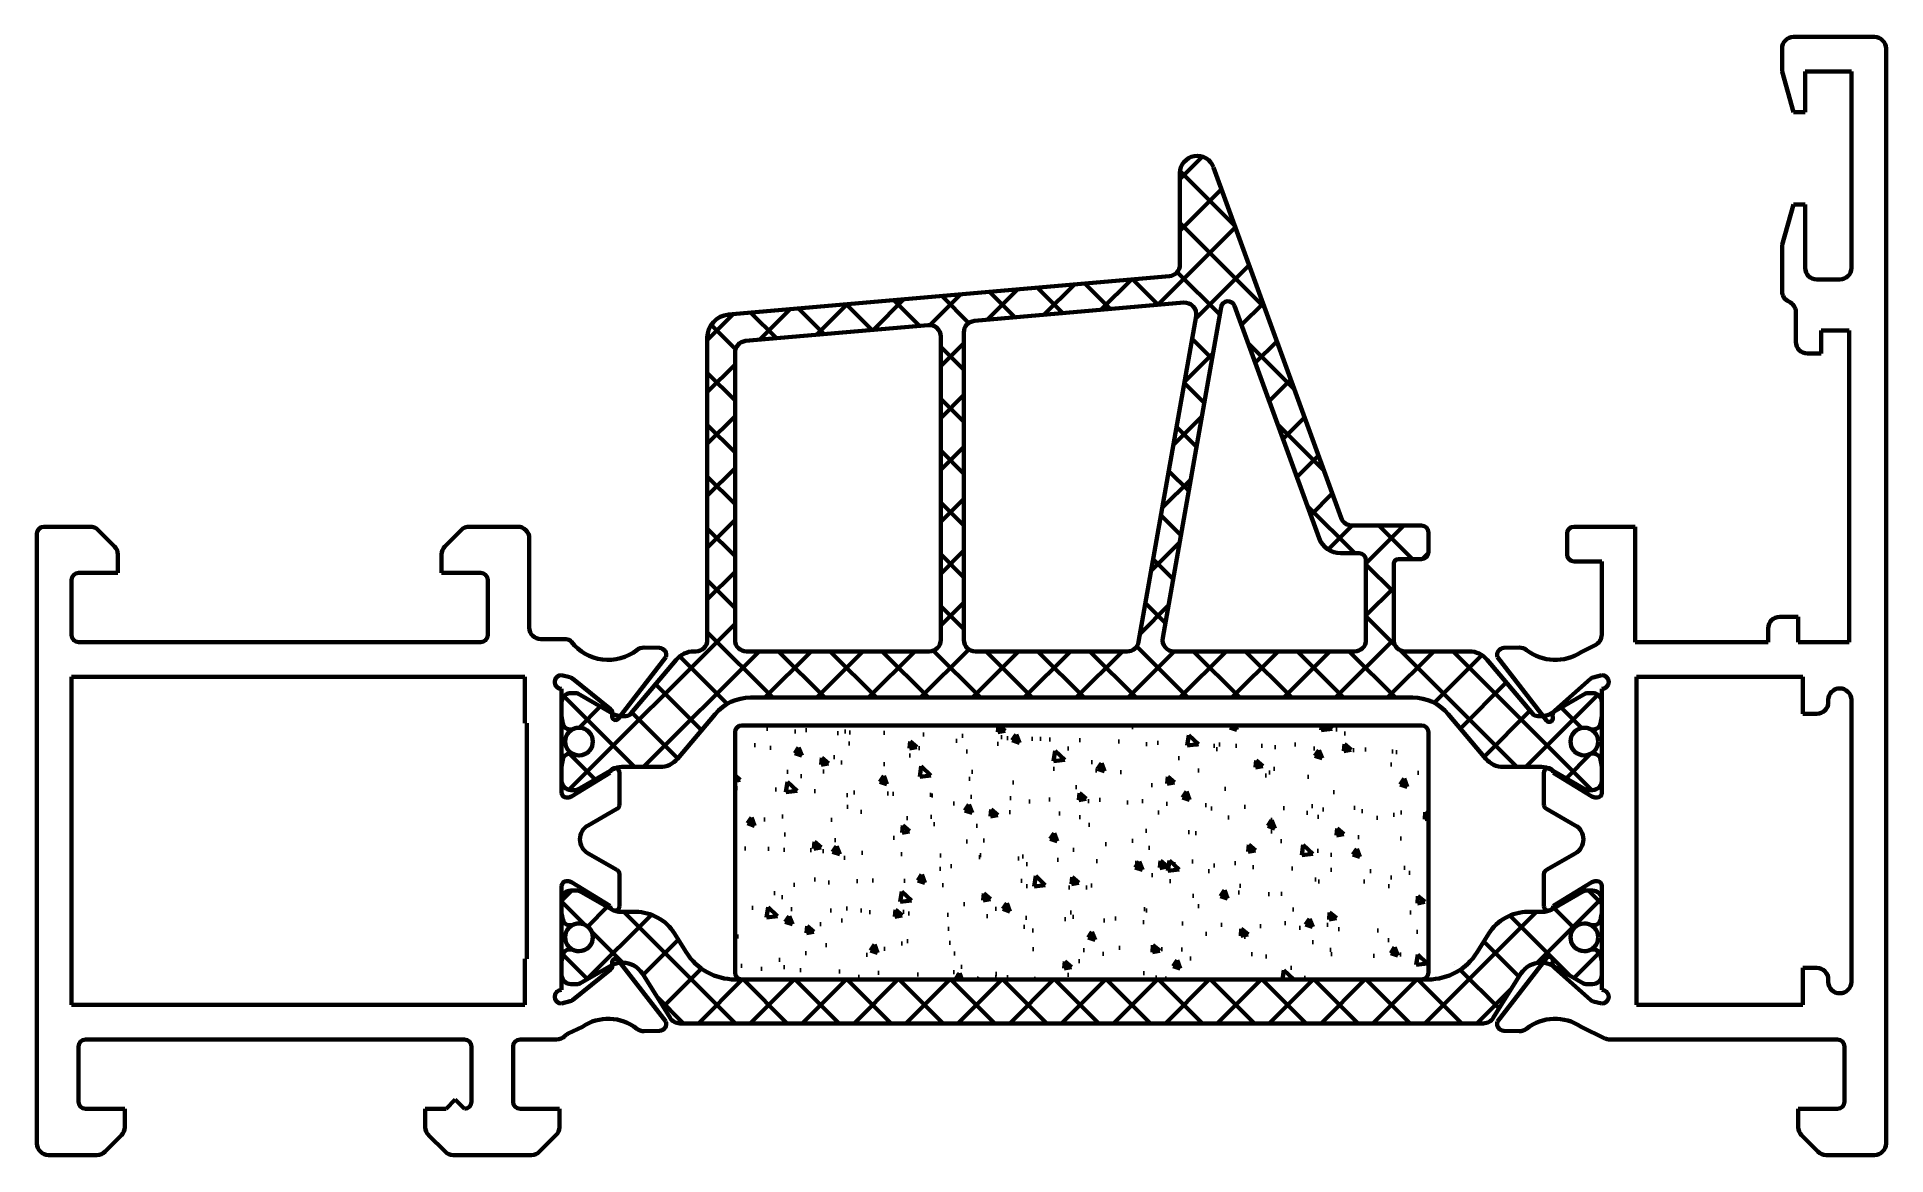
# Model space of a CAD drawing. Header units: millimetres. Extents: x 292.8 to 372.8, y 21.6 to 70.
import ezdxf

# ---------------------------------------------------------------- set-up
doc = ezdxf.new("R2010")
doc.units = ezdxf.units.MM

msp = doc.modelspace()

# ---------------------------------------------------------------- hatches: boundary and pattern name
at = {"lineweight": 100}
h = msp.add_hatch(dxfattribs=at)
h.set_pattern_fill('ANSI37', color=8, scale=0.5, angle=90, style=0)
edge = h.paths.add_edge_path()
edge.add_line((322.664, 57.942), (341.744, 59.611))
edge.add_arc((341.701, 60.109), 0.5, 275, 360)
edge.add_line((342.201, 60.109), (342.201, 64.062))
edge.add_arc((342.951, 64.062), 0.75, 20, 180, ccw=False)
edge.add_line((343.655, 64.318), (349.18, 49.141))
edge.add_arc((349.649, 49.312), 0.5, 200, 270)
edge.add_line((349.649, 48.812), (352.651, 48.812))
edge.add_arc((352.651, 48.512), 0.3, 0, 90, ccw=False)
edge.add_line((352.951, 48.512), (352.951, 47.662))
edge.add_arc((352.651, 47.662), 0.3, -90, 0, ccw=False)
edge.add_line((352.651, 47.362), (351.651, 47.362))
edge.add_arc((351.651, 47.162), 0.2, 90, 180)
edge.add_line((351.451, 47.162), (351.451, 43.862))
edge.add_arc((351.951, 43.862), 0.5, 180, 270)
edge.add_line((351.951, 43.362), (354.724, 43.362))
edge.add_arc((354.724, 42.362), 1, 40, 90, ccw=False)
edge.add_line((355.49, 43.005), (357.45, 40.669))
edge.add_arc((357.68, 40.862), 0.3, 220, 270)
edge.add_line((357.68, 40.562), (357.843, 40.562))
edge.add_arc((357.843, 41.362), 0.8, 270, 300)
edge.add_line((358.243, 40.669), (359.743, 41.535))
edge.add_arc((359.843, 41.362), 0.2, 90, 120, ccw=False)
edge.add_line((359.843, 41.562), (360.051, 41.562))
edge.add_arc((360.051, 41.162), 0.4, 0, 90, ccw=False)
edge.add_line((360.451, 41.162), (360.451, 40.562))
edge.add_arc((366.451, 39.462), 6.1, 169.61114, 172.59361)
edge.add_arc((360.104, 40.287), 0.3, 270, 352.59361, ccw=False)
edge.add_line((360.104, 39.987), (359.991, 39.987))
edge.add_arc((359.701, 39.462), 0.6, 61.04498, 298.95502)
edge.add_line((359.991, 38.937), (360.104, 38.937))
edge.add_arc((360.104, 38.637), 0.3, 7.40639, 90, ccw=False)
edge.add_arc((366.451, 39.462), 6.1, 187.40639, 190.38886)
edge.add_line((360.451, 38.362), (360.451, 37.762))
edge.add_arc((360.051, 37.762), 0.4, -90, 0, ccw=False)
edge.add_line((360.051, 37.362), (359.843, 37.362))
edge.add_arc((359.843, 37.562), 0.2, 240, 270, ccw=False)
edge.add_line((359.743, 37.389), (358.243, 38.255))
edge.add_arc((357.843, 37.562), 0.8, 60, 90)
edge.add_line((357.843, 38.362), (356.197, 38.362))
edge.add_arc((356.197, 39.362), 1, 220, 270, ccw=False)
edge.add_line((355.431, 38.719), (353.813, 40.648))
edge.add_arc((352.281, 39.362), 2, 40, 90)
edge.add_line((352.281, 41.362), (323.62, 41.362))
edge.add_arc((323.62, 39.362), 2, 90, 140)
edge.add_line((322.088, 40.648), (320.47, 38.719))
edge.add_arc((319.704, 39.362), 1, 270, 320, ccw=False)
edge.add_line((319.704, 38.362), (318.058, 38.362))
edge.add_arc((318.058, 37.562), 0.8, 90, 120)
edge.add_line((317.658, 38.255), (316.158, 37.389))
edge.add_arc((316.058, 37.562), 0.2, 270, 300, ccw=False)
edge.add_line((316.058, 37.362), (315.851, 37.362))
edge.add_arc((315.851, 37.762), 0.4, 180, 270, ccw=False)
edge.add_line((315.451, 37.762), (315.451, 38.362))
edge.add_arc((309.451, 39.462), 6.1, 349.61114, 352.59361)
edge.add_arc((315.797, 38.637), 0.3, 90, 172.59361, ccw=False)
edge.add_line((315.797, 38.937), (315.91, 38.937))
edge.add_arc((316.201, 39.462), 0.6, 241.04498, 478.95502)
edge.add_line((315.91, 39.987), (315.797, 39.987))
edge.add_arc((315.797, 40.287), 0.3, 187.40639, 270, ccw=False)
edge.add_arc((309.451, 39.462), 6.1, 7.40639, 10.38886)
edge.add_line((315.451, 40.562), (315.451, 41.162))
edge.add_arc((315.851, 41.162), 0.4, 90, 180, ccw=False)
edge.add_line((315.851, 41.562), (316.058, 41.562))
edge.add_arc((316.058, 41.362), 0.2, 60, 90, ccw=False)
edge.add_line((316.158, 41.535), (317.658, 40.669))
edge.add_arc((318.058, 41.362), 0.8, 240, 270)
edge.add_line((318.058, 40.562), (318.221, 40.562))
edge.add_arc((318.221, 40.862), 0.3, 270, 320)
edge.add_line((318.451, 40.669), (320.411, 43.005))
edge.add_arc((321.177, 42.362), 1, 90, 140, ccw=False)
edge.add_line((321.177, 43.362), (321.251, 43.362))
edge.add_arc((321.251, 43.862), 0.5, 270, 360)
edge.add_line((321.751, 43.862), (321.751, 56.946))
edge.add_arc((322.751, 56.946), 1, 95, 180, ccw=False)
edge = h.paths.add_edge_path(flags=16)
edge.add_arc((323.451, 56.304), 0.5, 95, 180, ccw=False)
edge.add_line((323.407, 56.802), (331.307, 57.493))
edge.add_arc((331.351, 56.995), 0.5, 0, 95, ccw=False)
edge.add_line((331.851, 56.995), (331.851, 43.862))
edge.add_arc((331.351, 43.862), 0.5, -90, 0, ccw=False)
edge.add_line((331.351, 43.362), (323.451, 43.362))
edge.add_arc((323.451, 43.862), 0.5, 180, 270, ccw=False)
edge.add_line((322.951, 43.862), (322.951, 56.304))
edge = h.paths.add_edge_path(flags=16)
edge.add_arc((344.279, 58.219), 0.3, 20, 170, ccw=False)
edge.add_line((344.561, 58.322), (348.22, 48.27))
edge.add_arc((349.159, 48.612), 1, 200, 270)
edge.add_line((349.159, 47.612), (349.951, 47.612))
edge.add_arc((349.951, 47.312), 0.3, 0, 90, ccw=False)
edge.add_line((350.251, 47.312), (350.251, 43.862))
edge.add_arc((349.751, 43.862), 0.5, -90, 0, ccw=False)
edge.add_line((349.751, 43.362), (341.951, 43.362))
edge.add_arc((341.951, 43.862), 0.5, 170, 270, ccw=False)
edge.add_line((341.458, 43.949), (343.984, 58.271))
edge = h.paths.add_edge_path(flags=16)
edge.add_line((339.92, 43.362), (333.351, 43.362))
edge.add_arc((333.351, 43.862), 0.5, 180, 270, ccw=False)
edge.add_line((332.851, 43.862), (332.851, 57.17))
edge.add_arc((333.351, 57.17), 0.5, 95, 180, ccw=False)
edge.add_line((333.307, 57.668), (342.363, 58.461))
edge.add_arc((342.406, 57.963), 0.5, -10, 95, ccw=False)
edge.add_line((342.899, 57.876), (340.412, 43.775))
edge.add_arc((339.92, 43.862), 0.5, 270, 350, ccw=False)
h = msp.add_hatch(dxfattribs=at)
h.set_pattern_fill('AR-CONC', color=8, scale=0.02, angle=-90, style=0)
h.paths.add_polyline_path([(352.951, 39.862, 0.414214), (352.651, 40.162), (323.251, 40.162, 0.414214), (322.951, 39.862), (322.951, 29.462, 0.414214), (323.251, 29.162), (352.651, 29.162, 0.414214), (352.951, 29.462)])
h = msp.add_hatch(dxfattribs=at)
h.set_pattern_fill('ANSI37', color=8, scale=0.5, angle=90, style=0)
edge = h.paths.add_edge_path()
edge.add_line((357.887, 32.087), (357.258, 32.087))
edge.add_arc((357.258, 30.087), 2, 90, 148)
edge.add_line((355.562, 31.147), (355.056, 30.337))
edge.add_arc((352.936, 31.662), 2.5, -90, -32, ccw=False)
edge.add_line((352.936, 29.162), (322.965, 29.162))
edge.add_arc((322.965, 31.662), 2.5, 212, 270, ccw=False)
edge.add_line((320.845, 30.337), (320.339, 31.147))
edge.add_arc((318.643, 30.087), 2, 32, 90)
edge.add_line((318.643, 32.087), (318.015, 32.087))
edge.add_arc((318.015, 32.887), 0.8, -120, -90, ccw=False)
edge.add_line((317.615, 32.194), (316.244, 32.985))
edge.add_arc((316.144, 32.812), 0.2, 60, 90)
edge.add_line((316.144, 33.012), (315.851, 33.012))
edge.add_arc((315.851, 32.612), 0.4, 90, 180)
edge.add_line((315.451, 32.612), (315.451, 32.037))
edge.add_arc((309.988, 30.987), 5.562, 8.0898, 10.88066, ccw=False)
edge.add_arc((315.792, 31.812), 0.3, 188.0898, 270)
edge.add_line((315.792, 31.512), (315.91, 31.512))
edge.add_arc((316.201, 30.987), 0.6, -118.95502, 118.95502, ccw=False)
edge.add_line((315.91, 30.462), (315.792, 30.462))
edge.add_arc((315.792, 30.162), 0.3, 90, 171.9102)
edge.add_arc((309.988, 30.987), 5.563, -10.88066, -8.0898, ccw=False)
edge.add_line((315.451, 29.937), (315.451, 29.362))
edge.add_arc((315.851, 29.362), 0.4, 180, 270)
edge.add_line((315.851, 28.962), (316.144, 28.962))
edge.add_arc((316.144, 29.162), 0.2, -90, -60)
edge.add_line((316.244, 28.989), (317.615, 29.78))
edge.add_arc((318.015, 29.087), 0.8, 90, 120, ccw=False)
edge.add_line((318.015, 29.887), (318.096, 29.887))
edge.add_arc((318.096, 28.887), 1, 32, 90, ccw=False)
edge.add_line((318.944, 29.417), (320.144, 27.497))
edge.add_arc((320.568, 27.762), 0.5, 212, 270)
edge.add_line((320.568, 27.262), (355.334, 27.262))
edge.add_arc((355.334, 27.762), 0.5, -90, -32)
edge.add_line((355.758, 27.497), (356.957, 29.417))
edge.add_arc((357.805, 28.887), 1, 90, 148, ccw=False)
edge.add_line((357.805, 29.887), (357.887, 29.887))
edge.add_arc((357.887, 29.087), 0.8, 60, 90, ccw=False)
edge.add_line((358.287, 29.78), (359.657, 28.989))
edge.add_arc((359.757, 29.162), 0.2, 240, 270)
edge.add_line((359.757, 28.962), (360.051, 28.962))
edge.add_arc((360.051, 29.362), 0.4, -90, 0)
edge.add_line((360.451, 29.362), (360.451, 29.937))
edge.add_arc((365.913, 30.987), 5.563, 188.0898, 190.88066, ccw=False)
edge.add_arc((360.109, 30.162), 0.3, 8.0898, 90)
edge.add_line((360.109, 30.462), (359.991, 30.462))
edge.add_arc((359.701, 30.987), 0.6, -298.95502, -61.04498, ccw=False)
edge.add_line((359.991, 31.512), (360.109, 31.512))
edge.add_arc((360.109, 31.812), 0.3, -90, -8.0898)
edge.add_arc((365.913, 30.987), 5.562, 169.11934, 171.9102, ccw=False)
edge.add_line((360.451, 32.037), (360.451, 32.612))
edge.add_arc((360.051, 32.612), 0.4, 0, 90)
edge.add_line((360.051, 33.012), (359.757, 33.012))
edge.add_arc((359.757, 32.812), 0.2, 90, 120)
edge.add_line((359.657, 32.985), (358.287, 32.194))
edge.add_arc((357.887, 32.887), 0.8, -90, -60, ccw=False)

# ---------------------------------------------------------------- linework, layer by layer
at = {"lineweight": 100, "ltscale": 10}
for p, q in [((368.751, 69.962), (372.251, 69.962)), ((368.251, 68.462), (368.251, 69.462)), ((372.751, 69.462), (372.751, 22.062)), ((368.751, 66.712), (368.251, 68.462)), ((371.251, 68.462), (369.251, 68.462)), ((369.251, 68.462), (369.251, 66.712)), ((371.251, 59.962), (371.251, 68.462)), ((369.251, 66.712), (368.751, 66.712)), ((368.251, 60.962), (368.751, 62.712)), ((368.751, 62.712), (369.251, 62.712)), ((369.251, 62.712), (369.251, 59.962)), ((368.251, 58.962), (368.251, 60.962)), ((369.751, 59.462), (370.751, 59.462)), ((368.851, 56.761), (368.851, 58.046)), ((371.151, 57.261), (369.951, 57.261)), ((369.951, 57.261), (369.951, 56.261)), ((371.151, 43.761), (371.151, 57.261)), ((369.951, 56.261), (369.351, 56.261)), ((292.751, 48.462), (292.751, 22.062)), ((295.044, 48.762), (293.051, 48.762)), ((296.104, 47.908), (295.397, 48.616)), ((311.104, 48.616), (310.397, 47.908)), ((313.551, 48.762), (311.458, 48.762)), ((314.051, 44.392), (314.051, 48.262)), ((358.951, 47.562), (358.951, 48.462)), ((359.251, 48.762), (361.901, 48.762)), ((361.901, 48.762), (361.901, 43.761)), ((296.251, 46.762), (296.251, 47.555)), ((310.251, 47.555), (310.251, 46.762)), ((360.451, 47.262), (359.251, 47.262)), ((360.451, 44.087), (360.451, 47.262)), ((294.251, 44.062), (294.251, 46.462)), ((294.551, 46.762), (296.251, 46.762)), ((310.251, 46.762), (311.951, 46.762)), ((312.251, 46.462), (312.251, 44.062)), ((368.151, 44.861), (368.951, 44.861)), ((368.951, 44.861), (368.951, 43.761)), ((367.651, 43.761), (367.651, 44.361)), ((311.951, 43.762), (294.551, 43.762)), ((315.642, 43.892), (314.551, 43.892)), ((319.681, 43.511), (319.025, 43.529)), ((319.684, 43.511), (319.681, 43.511)), ((356.217, 43.511), (356.22, 43.511)), ((356.22, 43.511), (356.877, 43.529)), ((359.555, 43.336), (360.171, 43.638)), ((361.901, 43.761), (367.651, 43.761)), ((368.951, 43.761), (371.151, 43.761)), ((317.899, 40.45), (319.963, 43.117)), ((358.066, 40.368), (355.939, 43.117)), ((313.851, 42.262), (294.251, 42.262)), ((294.251, 42.262), (294.251, 28.062)), ((313.851, 40.262), (313.851, 42.262)), ((315.451, 42.339), (315.806, 42.244)), ((315.451, 37.239), (315.451, 41.739)), ((315.926, 42.185), (317.569, 40.863)), ((359.965, 42.176), (358.419, 40.806)), ((360.451, 42.339), (360.086, 42.241)), ((360.451, 37.239), (360.451, 41.739)), ((369.151, 42.262), (361.951, 42.262)), ((361.951, 42.262), (361.951, 28.062)), ((369.151, 40.662), (369.151, 42.262)), ((370.751, 41.762), (370.751, 41.762)), ((370.251, 41.262), (370.251, 41.162)), ((371.251, 29.062), (371.251, 41.262)), ((313.951, 40.262), (313.851, 40.262)), ((313.951, 30.062), (313.951, 40.262)), ((317.643, 40.7), (317.638, 40.545)), ((369.751, 40.662), (369.151, 40.662)), ((317.551, 38.105), (315.875, 37.083)), ((317.951, 36.728), (317.951, 38.111)), ((357.951, 36.728), (357.951, 38.111)), ((358.351, 38.105), (360.027, 37.083)), ((315.719, 37.039), (315.651, 37.039)), ((360.183, 37.039), (360.251, 37.039)), ((316.595, 35.834), (317.845, 36.551)), ((317.845, 36.551), (317.846, 36.552)), ((358.056, 36.551), (358.056, 36.552)), ((359.306, 35.834), (358.056, 36.551)), ((317.845, 33.903), (316.595, 34.62)), ((358.056, 33.903), (359.306, 34.62)), ((317.846, 33.902), (317.845, 33.903)), ((317.951, 32.342), (317.951, 33.726)), ((357.951, 32.342), (357.951, 33.726)), ((358.056, 33.902), (358.056, 33.903)), ((315.451, 28.715), (315.451, 33.215)), ((315.651, 33.415), (315.719, 33.415)), ((315.875, 33.371), (317.551, 32.349)), ((360.027, 33.371), (358.351, 32.349)), ((360.251, 33.415), (360.183, 33.415)), ((360.451, 28.715), (360.451, 33.215)), ((313.851, 28.062), (313.851, 30.062)), ((313.851, 30.062), (313.951, 30.062)), ((317.638, 29.909), (317.643, 29.754)), ((319.963, 27.337), (317.899, 30.004)), ((355.939, 27.337), (358.066, 30.086)), ((358.419, 29.648), (359.965, 28.278)), ((369.151, 28.062), (369.151, 29.662)), ((369.151, 29.662), (369.751, 29.662)), ((317.569, 29.591), (315.926, 28.269)), ((370.251, 29.162), (370.251, 29.062)), ((294.251, 28.062), (313.851, 28.062)), ((315.825, 28.216), (315.451, 28.115)), ((360.086, 28.213), (360.451, 28.115)), ((361.951, 28.062), (369.151, 28.062)), ((370.751, 28.562), (370.751, 28.562)), ((294.851, 26.562), (311.251, 26.562)), ((313.651, 26.562), (315.232, 26.562)), ((315.731, 26.816), (316.346, 27.118)), ((319.025, 26.925), (319.681, 26.943)), ((319.681, 26.943), (319.692, 26.943)), ((356.22, 26.943), (356.217, 26.943)), ((356.877, 26.925), (356.22, 26.943)), ((360.584, 26.613), (359.555, 27.118)), ((370.651, 26.562), (360.804, 26.562)), ((294.551, 23.862), (294.551, 26.262)), ((311.551, 26.262), (311.551, 23.862)), ((313.351, 23.862), (313.351, 26.262)), ((370.951, 23.862), (370.951, 26.262)), ((296.551, 23.562), (294.851, 23.562)), ((296.551, 22.769), (296.551, 23.562)), ((310.451, 23.562), (309.551, 23.562)), ((309.551, 23.562), (309.551, 22.769)), ((310.851, 23.962), (310.451, 23.562)), ((311.251, 23.562), (310.851, 23.962)), ((315.351, 23.562), (313.651, 23.562)), ((315.351, 22.769), (315.351, 23.562)), ((368.951, 22.769), (368.951, 23.562)), ((368.951, 23.562), (370.651, 23.562)), ((295.697, 21.708), (296.404, 22.416)), ((309.697, 22.416), (310.404, 21.708)), ((314.497, 21.708), (315.204, 22.416)), ((369.804, 21.708), (369.097, 22.416)), ((293.251, 21.562), (295.344, 21.562)), ((310.758, 21.562), (314.144, 21.562)), ((372.251, 21.562), (370.158, 21.562))]:
    msp.add_line(p, q, dxfattribs=at)
at = {"color": 8, "lineweight": 100}
for p, q in [((342.201, 60.109), (342.201, 64.062)), ((343.655, 64.318), (349.18, 49.141)), ((322.664, 57.942), (341.744, 59.611)), ((333.307, 57.668), (342.363, 58.461)), ((342.899, 57.876), (340.412, 43.775)), ((341.458, 43.949), (343.984, 58.271)), ((344.561, 58.322), (348.22, 48.27)), ((321.751, 43.862), (321.751, 56.946)), ((323.407, 56.802), (331.307, 57.493)), ((331.851, 56.995), (331.851, 43.862)), ((332.851, 43.862), (332.851, 57.17)), ((322.951, 43.862), (322.951, 56.304)), ((349.649, 48.812), (352.651, 48.812)), ((352.951, 48.512), (352.951, 47.662)), ((349.159, 47.612), (349.951, 47.612)), ((350.251, 47.312), (350.251, 43.862)), ((352.651, 47.362), (351.651, 47.362)), ((351.451, 47.162), (351.451, 43.862)), ((321.177, 43.362), (321.251, 43.362)), ((331.351, 43.362), (323.451, 43.362)), ((339.92, 43.362), (333.351, 43.362)), ((349.751, 43.362), (341.951, 43.362)), ((351.951, 43.362), (354.724, 43.362)), ((318.451, 40.669), (320.411, 43.005)), ((355.49, 43.005), (357.45, 40.669)), ((315.451, 40.562), (315.451, 41.162)), ((315.851, 41.562), (316.058, 41.562)), ((316.158, 41.535), (317.658, 40.669)), ((352.281, 41.362), (323.62, 41.362)), ((358.243, 40.669), (359.743, 41.535)), ((359.843, 41.562), (360.051, 41.562)), ((360.451, 41.162), (360.451, 40.562)), ((318.058, 40.562), (318.221, 40.562)), ((322.088, 40.648), (320.47, 38.719)), ((352.651, 40.162), (323.251, 40.162)), ((355.431, 38.719), (353.813, 40.648)), ((357.68, 40.562), (357.843, 40.562)), ((315.91, 39.987), (315.797, 39.987)), ((322.951, 39.862), (322.951, 29.462)), ((352.951, 29.462), (352.951, 39.862)), ((360.104, 39.987), (359.991, 39.987)), ((315.797, 38.937), (315.91, 38.937)), ((359.991, 38.937), (360.104, 38.937)), ((315.451, 37.762), (315.451, 38.362)), ((317.658, 38.255), (316.158, 37.389)), ((319.704, 38.362), (318.058, 38.362)), ((357.843, 38.362), (356.197, 38.362)), ((359.743, 37.389), (358.243, 38.255)), ((360.451, 38.362), (360.451, 37.762)), ((316.058, 37.362), (315.851, 37.362)), ((360.051, 37.362), (359.843, 37.362)), ((315.851, 33.012), (316.144, 33.012)), ((316.244, 32.985), (317.615, 32.194)), ((358.287, 32.194), (359.657, 32.985)), ((359.757, 33.012), (360.051, 33.012)), ((315.451, 32.037), (315.451, 32.612)), ((318.015, 32.087), (318.643, 32.087)), ((357.258, 32.087), (357.887, 32.087)), ((360.451, 32.612), (360.451, 32.037)), ((315.91, 31.512), (315.792, 31.512)), ((360.109, 31.512), (359.991, 31.512)), ((315.792, 30.462), (315.91, 30.462)), ((320.339, 31.147), (320.845, 30.337)), ((355.056, 30.337), (355.562, 31.147)), ((359.991, 30.462), (360.109, 30.462)), ((315.451, 29.362), (315.451, 29.937)), ((317.615, 29.78), (316.244, 28.989)), ((318.096, 29.887), (318.015, 29.887)), ((357.887, 29.887), (357.805, 29.887)), ((359.657, 28.989), (358.287, 29.78)), ((360.451, 29.937), (360.451, 29.362)), ((316.144, 28.962), (315.851, 28.962)), ((320.144, 27.497), (318.944, 29.417)), ((322.965, 29.162), (352.936, 29.162)), ((323.251, 29.162), (352.651, 29.162)), ((356.957, 29.417), (355.758, 27.497)), ((360.051, 28.962), (359.757, 28.962)), ((355.334, 27.262), (320.568, 27.262))]:
    msp.add_line(p, q, dxfattribs=at)
for centre in [(316.201, 39.462), (359.701, 39.462), (316.201, 30.987), (359.701, 30.987)]:
    msp.add_circle(centre, 0.6, dxfattribs=at)
at = {"lineweight": 100, "ltscale": 10}
for centre, radius, start, end in [((368.751, 69.462), 0.5, 90, 180), ((372.251, 69.462), 0.5, 360, 90), ((369.751, 59.962), 0.5, 180, 270), ((370.751, 59.962), 0.5, 270, 0), ((368.751, 58.962), 0.5, 180, 246.4225), ((368.351, 58.046), 0.5, 360, 66.4225), ((369.351, 56.761), 0.5, 180, 270), ((293.051, 48.462), 0.3, 90, 180), ((295.044, 48.262), 0.5, 45, 90), ((311.458, 48.262), 0.5, 90, 135), ((313.551, 48.262), 0.5, 0, 90), ((359.251, 48.462), 0.3, 90, 180), ((295.751, 47.555), 0.5, 0, 45), ((310.751, 47.555), 0.5, 135, 180), ((359.251, 47.562), 0.3, 180, 270), ((294.551, 46.462), 0.3, 90, 180), ((311.951, 46.462), 0.3, 360, 90), ((368.151, 44.361), 0.5, 90, 180), ((294.551, 44.062), 0.3, 180, 270), ((311.951, 44.062), 0.3, 270, 0), ((314.551, 44.392), 0.5, 180, 270), ((359.951, 44.087), 0.5, 296.12703, 0), ((315.642, 43.592), 0.3, 37.57117, 90), ((317.465, 44.994), 2, 217.57117, 308.19423), ((319.011, 43.03), 0.5, 88.37625, 128.19423), ((319.678, 43.211), 0.3, 341.74858, 88.86602), ((356.223, 43.211), 0.3, 91.13398, 198.25142), ((356.891, 43.03), 0.5, 51.80577, 91.62375), ((358.437, 44.994), 2, 231.80577, 303.99705), ((315.451, 42.039), 0.3, 90, 270), ((315.738, 41.951), 0.3, 51.17602, 76.87288), ((360.164, 41.951), 0.3, 105.06356, 131.53851), ((360.451, 42.039), 0.3, 270, 90), ((370.751, 41.262), 0.5, 90, 180), ((370.751, 41.262), 0.5, 0, 90), ((317.443, 40.707), 0.2, 358, 51.17602), ((358.618, 40.582), 0.3, 131.53851, 195.69277), ((369.751, 41.162), 0.5, 270, 0), ((317.783, 40.539), 0.146, 178, 322.25392), ((358.185, 40.46), 0.15, 217.74608, 15.69277), ((317.751, 38.111), 0.2, 0, 181.77363), ((358.151, 38.111), 0.2, 358.22637, 180), ((315.651, 37.239), 0.2, 180, 270), ((315.719, 37.339), 0.3, 270, 301.38013), ((360.183, 37.339), 0.3, 238.61987, 270), ((360.251, 37.239), 0.2, 270, 360), ((317.751, 36.728), 0.2, 298.30547, 0), ((358.151, 36.728), 0.2, 180, 241.69453), ((316.944, 35.227), 0.7, 119.84688, 240.15312), ((358.958, 35.227), 0.7, 299.84688, 60.15312), ((317.751, 33.726), 0.2, 0, 61.69453), ((358.151, 33.726), 0.2, 118.30547, 180), ((315.651, 33.215), 0.2, 90, 180), ((315.719, 33.115), 0.3, 58.61987, 90), ((360.183, 33.115), 0.3, 90, 121.38013), ((360.251, 33.215), 0.2, 360, 90), ((317.751, 32.342), 0.2, 178.22637, 0), ((358.151, 32.342), 0.2, 180, 1.77363), ((317.443, 29.747), 0.2, 308.82398, 2), ((317.783, 29.914), 0.146, 37.74608, 182), ((358.185, 29.994), 0.15, 344.30723, 142.25392), ((358.618, 29.872), 0.3, 164.30723, 228.46149), ((369.751, 29.162), 0.5, 0, 90), ((370.751, 29.062), 0.5, 180, 270), ((370.751, 29.062), 0.5, 270, 0), ((315.451, 28.415), 0.3, 90, 270), ((315.738, 28.503), 0.3, 287, 308.82398), ((360.164, 28.503), 0.3, 228.46149, 254.93644), ((360.451, 28.415), 0.3, 270, 90), ((317.465, 25.46), 2, 51.80577, 123.99705), ((319.678, 27.243), 0.3, 272.60541, 18.25142), ((356.223, 27.243), 0.3, 161.74858, 268.86602), ((358.437, 25.46), 2, 56.00295, 128.19423), ((294.851, 26.262), 0.3, 90, 180), ((311.251, 26.262), 0.3, 0, 90), ((313.651, 26.262), 0.3, 90, 180), ((315.232, 27.062), 0.5, 270, 315.96539), ((315.951, 26.367), 0.5, 116.12703, 135.96539), ((319.011, 27.424), 0.5, 231.80577, 271.62375), ((356.891, 27.424), 0.5, 268.37625, 308.19423), ((360.804, 27.062), 0.5, 243.87297, 270), ((370.651, 26.262), 0.3, 0, 90), ((294.851, 23.862), 0.3, 180, 270), ((311.251, 23.862), 0.3, 270, 0), ((313.651, 23.862), 0.3, 180, 270), ((370.651, 23.862), 0.3, 270, 360), ((296.051, 22.769), 0.5, 315, 360), ((310.051, 22.769), 0.5, 180, 225), ((314.851, 22.769), 0.5, 315, 360), ((369.451, 22.769), 0.5, 180, 225), ((293.251, 22.062), 0.5, 180, 270), ((295.344, 22.062), 0.5, 270, 315), ((310.758, 22.062), 0.5, 225, 270), ((314.144, 22.062), 0.5, 270, 315), ((370.158, 22.062), 0.5, 225, 270), ((372.251, 22.062), 0.5, 270, 360)]:
    msp.add_arc(centre, radius, start, end, dxfattribs=at)
at = {"color": 8, "lineweight": 100}
for centre, radius, start, end in [((342.951, 64.062), 0.75, 20, 180), ((341.701, 60.109), 0.5, 275, 0), ((342.406, 57.963), 0.5, 350, 95), ((344.279, 58.219), 0.3, 20, 170), ((322.751, 56.946), 1, 95, 180), ((333.351, 57.17), 0.5, 95, 180), ((323.451, 56.304), 0.5, 95, 180), ((331.351, 56.995), 0.5, 0, 95), ((349.649, 49.312), 0.5, 200, 270), ((352.651, 48.512), 0.3, 0, 90), ((349.159, 48.612), 1, 200, 270), ((349.951, 47.312), 0.3, 360, 90), ((351.651, 47.162), 0.2, 90, 180), ((352.651, 47.662), 0.3, 270, 0), ((321.177, 42.362), 1, 90, 140), ((321.251, 43.862), 0.5, 270, 0), ((323.451, 43.862), 0.5, 180, 270), ((331.351, 43.862), 0.5, 270, 0), ((333.351, 43.862), 0.5, 180, 270), ((339.92, 43.862), 0.5, 270, 350), ((341.951, 43.862), 0.5, 170, 270), ((349.751, 43.862), 0.5, 270, 0), ((351.951, 43.862), 0.5, 180, 270), ((354.724, 42.362), 1, 40, 90), ((315.851, 41.162), 0.4, 90, 180), ((316.058, 41.362), 0.2, 60, 90), ((323.62, 39.362), 2, 90, 140), ((352.281, 39.362), 2, 40, 90), ((359.843, 41.362), 0.2, 90, 120), ((360.051, 41.162), 0.4, 0, 90), ((309.451, 39.462), 6.1, 7.40639, 10.38886), ((315.797, 40.287), 0.3, 187.40639, 270), ((316.201, 39.462), 0.6, 241.04498, 118.95502), ((318.058, 41.362), 0.8, 240, 270), ((318.221, 40.862), 0.3, 270, 320), ((323.251, 39.862), 0.3, 90, 180), ((352.651, 39.862), 0.3, 360, 90), ((357.68, 40.862), 0.3, 220, 270), ((357.843, 41.362), 0.8, 270, 300), ((359.701, 39.462), 0.6, 61.04498, 298.95502), ((360.104, 40.287), 0.3, 270, 352.59361), ((366.451, 39.462), 6.1, 169.61114, 172.59361), ((309.451, 39.462), 6.1, 349.61114, 352.59361), ((315.797, 38.637), 0.3, 90, 172.59361), ((319.704, 39.362), 1, 270, 320), ((356.197, 39.362), 1, 220, 270), ((360.104, 38.637), 0.3, 7.40639, 90), ((366.451, 39.462), 6.1, 187.40639, 190.38886), ((315.851, 37.762), 0.4, 180, 270), ((318.058, 37.562), 0.8, 90, 120), ((357.843, 37.562), 0.8, 60, 90), ((360.051, 37.762), 0.4, 270, 0), ((316.058, 37.562), 0.2, 270, 300), ((359.843, 37.562), 0.2, 240, 270), ((315.851, 32.612), 0.4, 90, 180), ((316.144, 32.812), 0.2, 60, 90), ((359.757, 32.812), 0.2, 90, 120), ((360.051, 32.612), 0.4, 360, 90), ((309.988, 30.987), 5.562, 8.0898, 10.88066), ((318.015, 32.887), 0.8, 240, 270), ((318.643, 30.087), 2, 32, 90), ((357.258, 30.087), 2, 90, 148), ((357.887, 32.887), 0.8, 270, 300), ((365.913, 30.987), 5.562, 169.11934, 171.9102), ((315.792, 31.812), 0.3, 188.0898, 270), ((316.201, 30.987), 0.6, 241.04498, 118.95502), ((359.701, 30.987), 0.6, 61.04498, 298.95502), ((360.109, 31.812), 0.3, 270, 351.9102), ((315.792, 30.162), 0.3, 90, 171.9102), ((360.109, 30.162), 0.3, 8.0898, 90), ((309.988, 30.987), 5.563, 349.11934, 351.9102), ((318.015, 29.087), 0.8, 90, 120), ((318.096, 28.887), 1, 32, 90), ((322.965, 31.662), 2.5, 212, 270), ((352.936, 31.662), 2.5, 270, 328), ((357.805, 28.887), 1, 90, 148), ((357.887, 29.087), 0.8, 60, 90), ((365.913, 30.987), 5.563, 188.0898, 190.88066), ((315.851, 29.362), 0.4, 180, 270), ((316.144, 29.162), 0.2, 270, 300), ((323.251, 29.462), 0.3, 180, 270), ((352.651, 29.462), 0.3, 270, 360), ((359.757, 29.162), 0.2, 240, 270), ((360.051, 29.362), 0.4, 270, 0), ((320.568, 27.762), 0.5, 212, 270), ((355.334, 27.762), 0.5, 270, 328)]:
    msp.add_arc(centre, radius, start, end, dxfattribs=at)

doc.saveas('drawing.dxf')
